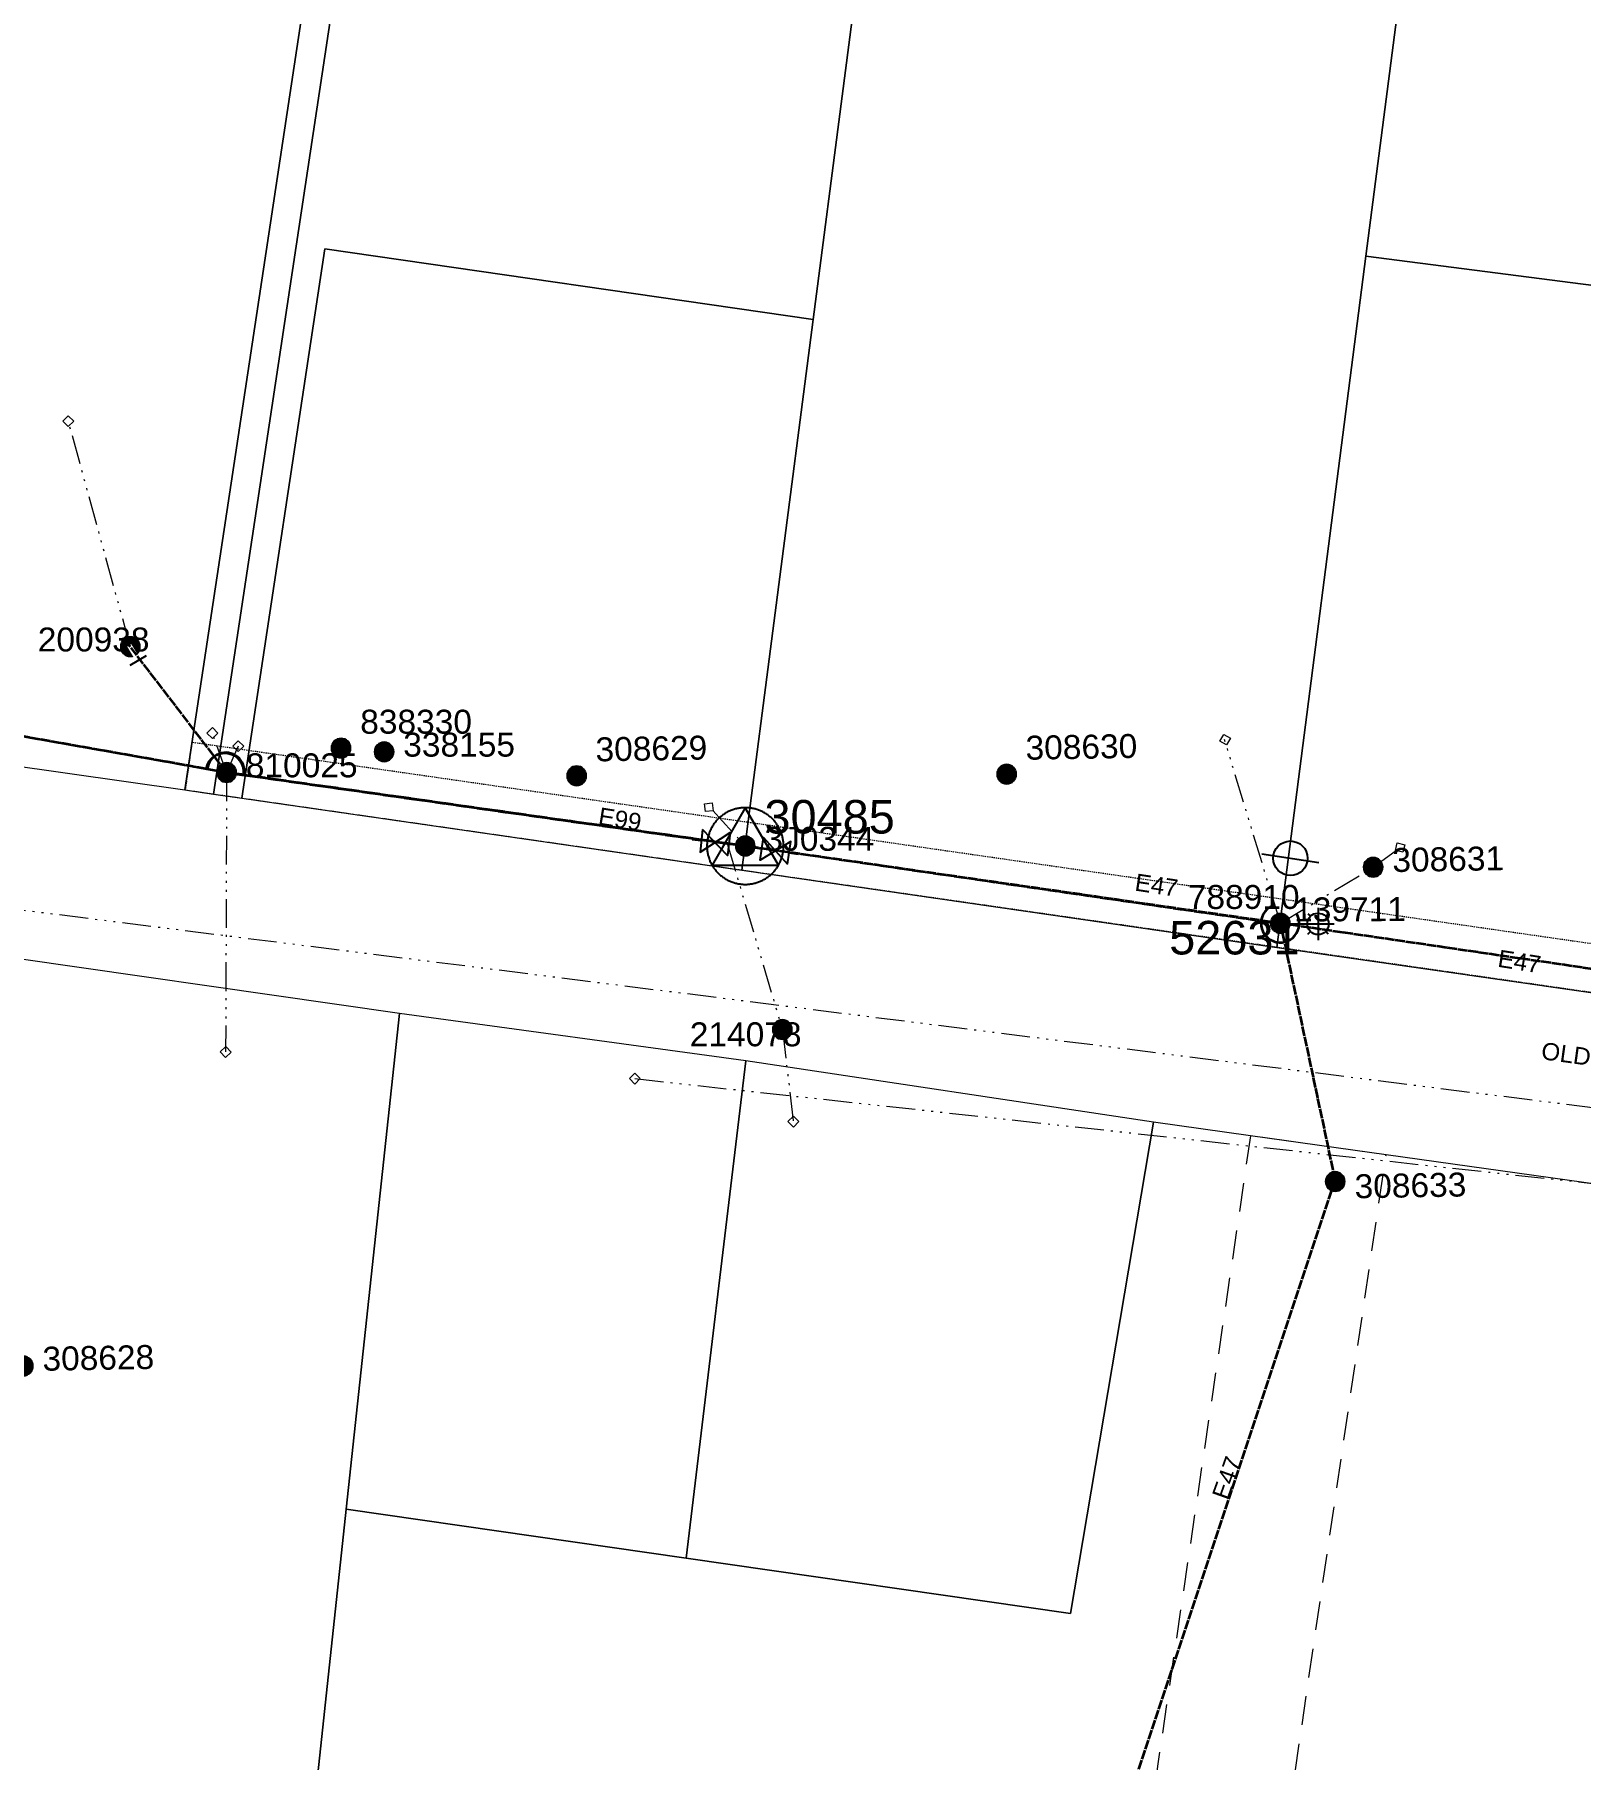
# Model space of a CAD drawing. Header units: metres. Extents: x 244561 to 254068, y 6159332 to 6162744.
# Drawn here: x 251876.1 to 252037.4, y 6162017.4 to 6162197.4 of the extents above; entities that cross this region are included whole.
import ezdxf
from ezdxf.enums import TextEntityAlignment as Align

# ---------------------------------------------------------------- set-up
doc = ezdxf.new("R2010")
doc.units = ezdxf.units.M
for name, pattern in [('Cable Exist OH', [1, 1, 0]), ('Dash', [5, 3, -2]), ('DASHED', [19.05, 12.7, -6.35]), ('HIDDEN2', [0.1875, 0.125, -0.0625]), ('PHANTOMX2', [6.6, 3, -0.75, 0.2, -0.75, 0.2, -0.75, 0.2, -0.75])]:
    doc.linetypes.add(name, pattern=pattern)
doc.layers.get('0').update_dxf_attribs({"color": 6})
for name, color, linetype, lineweight in [('_User_HV_Exist', 1, 'Continuous', 35), ('_User_LV_Exist', 5, 'Continuous', 35), ('Cadastre Developer_SP_NEW', 92, 'Continuous', 15), ('Cadastre Easements_SP_EXT', 58, 'DASHED', 15), ('Cadastre Land Parcels_SP_EXT', 118, 'Continuous', 15), ('Cadastre Other Property_SP_EXT', 138, 'DASHED', 15), ('Cadastre Roads_SP_EXT', 218, 'Continuous', 15), ('Mains_HV_EXT', 13, 'Continuous', 25), ('Mains_LV_EXT', 163, 'Continuous', 25), ('Mains_SL_EXT', 131, 'Continuous', 25), ('Services_SP_EXT', 42, 'PHANTOMX2', 20)]:
    doc.layers.add(name, color=color, linetype=linetype, lineweight=lineweight)
for name, color, linetype in [('Equip_LV_EXT', 7, 'Continuous'), ('Equip_SP_HV_EXT', 7, 'Continuous'), ('Equip_SP_SL_EXT', 7, 'Continuous'), ('Sub_SP_TR_HV_LV_EXT', 7, 'Continuous'), ('SupportsOH_SP_TR_HV_LV_SL_EXT', 7, 'Continuous')]:
    doc.layers.add(name, color=color, linetype=linetype)
doc.styles.add('HVSW_LABEL', font='arial.ttf', dxfattribs={"height": 3.5})
doc.styles.add('iecARIAL', font='arial.ttf', dxfattribs={"height": 2})
doc.styles.add('POLE_LABEL', font='arial.ttf', dxfattribs={"height": 2})
doc.styles.add('SL_LABEL', font='arial.ttf', dxfattribs={"height": 2})
doc.styles.get("Standard").update_dxf_attribs({"font": 'arial.ttf'})

# ---------------------------------------------------------------- blocks, each defined once
blk = doc.blocks.new('SUB_POLE_EXT')
at = {"flags": 128}
for points in [[(-0.05, 4), (-0.15, 4), (-0.25, 3.99), (-0.34, 3.99), (-0.44, 3.98), (-0.54, 3.96), (-0.64, 3.95), (-0.73, 3.93), (-0.83, 3.91), (-0.92, 3.89), (-1.02, 3.87), (-1.11, 3.84), (-1.21, 3.81), (-1.3, 3.78), (-1.39, 3.75), (-1.49, 3.71), (-1.58, 3.68), (-1.67, 3.64), (-1.75, 3.59), (-1.84, 3.55), (-1.93, 3.5), (-2.01, 3.46), (-2.1, 3.41), (-2.18, 3.35), (-2.26, 3.3), (-2.34, 3.24), (-2.42, 3.18), (-2.5, 3.12), (-2.58, 3.06), (-2.65, 3), (-2.72, 2.93), (-2.79, 2.86), (-2.86, 2.79), (-2.93, 2.72), (-3, 2.65), (-3.06, 2.58), (-3.12, 2.5), (-3.18, 2.42), (-3.24, 2.34), (-3.3, 2.26), (-3.35, 2.18), (-3.41, 2.1), (-3.46, 2.01), (-3.5, 1.93), (-3.55, 1.84), (-3.59, 1.75), (-3.64, 1.67), (-3.68, 1.58), (-3.71, 1.49), (-3.75, 1.39), (-3.78, 1.3), (-3.81, 1.21), (-3.84, 1.11), (-3.87, 1.02), (-3.89, 0.92), (-3.91, 0.83), (-3.93, 0.73), (-3.95, 0.64), (-3.96, 0.54), (-3.98, 0.44), (-3.99, 0.34), (-3.99, 0.25), (-4, 0.15), (-4, 0.05), (-4, -0.05), (-4, -0.15), (-3.99, -0.25), (-3.99, -0.34), (-3.98, -0.44), (-3.96, -0.54), (-3.95, -0.64), (-3.93, -0.73), (-3.91, -0.83), (-3.89, -0.92), (-3.87, -1.02), (-3.84, -1.11), (-3.81, -1.21), (-3.78, -1.3), (-3.75, -1.39), (-3.71, -1.49), (-3.68, -1.58), (-3.64, -1.67), (-3.59, -1.75), (-3.55, -1.84), (-3.5, -1.93), (-3.46, -2.01), (-3.41, -2.1), (-3.35, -2.18), (-3.3, -2.26), (-3.24, -2.34), (-3.18, -2.42), (-3.12, -2.5), (-3.06, -2.58), (-3, -2.65), (-2.93, -2.72), (-2.86, -2.79), (-2.79, -2.86), (-2.72, -2.93), (-2.65, -3), (-2.58, -3.06), (-2.5, -3.12), (-2.42, -3.18), (-2.34, -3.24), (-2.26, -3.3), (-2.18, -3.35), (-2.1, -3.41), (-2.01, -3.46), (-1.93, -3.5), (-1.84, -3.55), (-1.75, -3.59), (-1.67, -3.64), (-1.58, -3.68), (-1.49, -3.71), (-1.39, -3.75), (-1.3, -3.78), (-1.21, -3.81), (-1.11, -3.84), (-1.02, -3.87), (-0.92, -3.89), (-0.83, -3.91), (-0.73, -3.93), (-0.64, -3.95), (-0.54, -3.96), (-0.44, -3.98), (-0.34, -3.99), (-0.25, -3.99), (-0.15, -4), (-0.05, -4), (0.05, -4), (0.15, -4), (0.25, -3.99), (0.34, -3.99), (0.44, -3.98), (0.54, -3.96), (0.64, -3.95), (0.73, -3.93), (0.83, -3.91), (0.92, -3.89), (1.02, -3.87), (1.11, -3.84), (1.21, -3.81), (1.3, -3.78), (1.39, -3.75), (1.49, -3.71), (1.58, -3.68), (1.67, -3.64), (1.75, -3.59), (1.84, -3.55), (1.93, -3.5), (2.01, -3.46), (2.1, -3.41), (2.18, -3.35), (2.26, -3.3), (2.34, -3.24), (2.42, -3.18), (2.5, -3.12), (2.58, -3.06), (2.65, -3), (2.72, -2.93), (2.79, -2.86), (2.86, -2.79), (2.93, -2.72), (3, -2.65), (3.06, -2.58), (3.12, -2.5), (3.18, -2.42), (3.24, -2.34), (3.3, -2.26), (3.35, -2.18), (3.41, -2.1), (3.46, -2.01), (3.5, -1.93), (3.55, -1.84), (3.59, -1.75), (3.64, -1.67), (3.68, -1.58), (3.71, -1.49), (3.75, -1.39), (3.78, -1.3), (3.81, -1.21), (3.84, -1.11), (3.87, -1.02), (3.89, -0.92), (3.91, -0.83), (3.93, -0.73), (3.95, -0.64), (3.96, -0.54), (3.98, -0.44), (3.99, -0.34), (3.99, -0.25), (4, -0.15), (4, -0.05), (4, 0.05), (4, 0.15), (3.99, 0.25), (3.99, 0.34), (3.98, 0.44), (3.96, 0.54), (3.95, 0.64), (3.93, 0.73), (3.91, 0.83), (3.89, 0.92), (3.87, 1.02), (3.84, 1.11), (3.81, 1.21), (3.78, 1.3), (3.75, 1.39), (3.71, 1.49), (3.68, 1.58), (3.64, 1.67), (3.59, 1.75), (3.55, 1.84), (3.5, 1.93), (3.46, 2.01), (3.41, 2.1), (3.35, 2.18), (3.3, 2.26), (3.24, 2.34), (3.18, 2.42), (3.12, 2.5), (3.06, 2.58), (3, 2.65), (2.93, 2.72), (2.86, 2.79), (2.79, 2.86), (2.72, 2.93), (2.65, 3), (2.58, 3.06), (2.5, 3.12), (2.42, 3.18), (2.34, 3.24), (2.26, 3.3), (2.18, 3.35), (2.1, 3.41), (2.01, 3.46), (1.93, 3.5), (1.84, 3.55), (1.75, 3.59), (1.67, 3.64), (1.58, 3.68), (1.49, 3.71), (1.39, 3.75), (1.3, 3.78), (1.21, 3.81), (1.11, 3.84), (1.02, 3.87), (0.92, 3.89), (0.83, 3.91), (0.73, 3.93), (0.64, 3.95), (0.54, 3.96), (0.44, 3.98), (0.34, 3.99), (0.25, 3.99), (0.15, 4), (0.05, 4)], [(0, 4), (-3.46, -2), (3.46, -2)]]:
    blk.add_lwpolyline(points, close=True, dxfattribs=at)
at = {"flags": 8}
blk.add_attdef('ASSET_NUM', text='', height=2.5, dxfattribs=at).set_placement((0, 7), align=Align.MIDDLE_CENTER)
for tag, flags, p in [('STREET_CODE', 9, (-1.38, 1.45)), ('NO_PHASES', 9, (-1.38, 1.05)), ('OPERATED_BY', 9, (-1.38, 0.65)), ('MAINTAINED_BY', 9, (-1.38, 0.45)), ('ORIENTATION', 9, (-1.38, 0.25)), ('OWNED_BY', 9, (-1.38, 0.05)), ('CONSTRUCTED_VOLTAGE', 9, (-1.13, 0.75)), ('OPERATING_VOLTAGE', 9, (-1.13, 0.35)), ('STATE', 9, (-1.38, -0.35)), ('USAGE', 9, (-1.38, -0.75)), ('LEGEND', 9, (-1.38, -0.95)), ('SUBURB', 9, (-1.38, -1.15)), ('STREETNAME', 9, (-1.38, -1.35)), ('LOCATION', 9, (-1.38, -1.55)), ('NOTES', 9, (-1.38, -1.75)), ('SECONDARY_VOLTAGE', 9, (-1.13, -0.65)), ('SUBSTATION_TYPE', 9, (-1.13, -1.05)), ('Z', 1, (-1.38, -1.95))]:
    blk.add_attdef(tag, text='', height=0.1, dxfattribs=dict(flags=flags)).set_placement(p, align=Align.MIDDLE_LEFT)
blk = doc.blocks.new('LV_OH_LINKS_DISTFUSE_EXT')
for p, q in [((0, 0), (0.96, 0)), ((3.84, 0), (4.8, 0))]:
    blk.add_line(p, q)
blk.add_lwpolyline([(3.84, -1.2), (3.84, 1.2), (0.96, -1.2), (0.96, 1.2)], close=True)
at = {"flags": 9}
for tag, p in [('ACTUAL_STATUS', (0, 0)), ('CONSTRUCTED_VOLTAGE', (0, -0.2)), ('OPERATING_VOLTAGE', (0, -0.6)), ('ORIENTATION', (0, -0.8)), ('OWNED_BY', (0, -1)), ('STATE', (0, -1.2)), ('SWITCH_TYPE', (0, -1.4)), ('NO_PHASES', (0, -0.4)), ('USAGE', (0, -1.6)), ('NOTES', (0, -1.8))]:
    blk.add_attdef(tag, text='', height=0.2, dxfattribs=at).set_placement(p, align=Align.MIDDLE_LEFT)
at = {"flags": 1}
blk.add_attdef('Z', (0, 0), '', height=0.2, dxfattribs=at)
blk = doc.blocks.new('SL_LANTERN_EXT')
at = {"flags": 9}
for tag, p in [('LRATECODE', (-7.4, 0)), ('LOUTREACHVOCAB', (-7.2, 0)), ('LOUTREACH', (-7, 0)), ('LANTNUMBER', (-6.6, 0)), ('LNEW', (-6.4, 0)), ('LMASTVOCAB', (-6.2, 0)), ('LMAST', (-6, 0)), ('LLAMPVOCAB', (-5.8, 0)), ('LLAMP', (-5.6, 0)), ('LEXIST', (-5.4, 0)), ('LCHARGE3PERCENT', (-5.2, 0)), ('LCHARGE3', (-5, 0)), ('LCHARGE2PERCENT', (-4.8, 0)), ('LCHARGE2', (-4.6, 0)), ('LCHARGE1PERCENT', (-4.4, 0)), ('LCHARGE1', (-4.2, 0)), ('LCATEGORY', (-4, 0)), ('LBRACKETVOCAB', (-3.8, 0)), ('LBRACKET', (-3.6, 0)), ('LKINGHEIGHT', (-3.4, 0)), ('CREPLACE', (-3.2, 0)), ('CREMOVE', (-3, 0)), ('CNUMBER', (-2.8, 0)), ('CNEW', (-2.6, 0)), ('CEXIST', (-2.4, 0)), ('USAGE', (-2.2, 0)), ('STATE', (-2, 0)), ('OWNED_BY', (-1.8, 0)), ('ORIENTATION', (-1.6, 0)), ('OPERATING_VOLTAGE', (-1.4, 0)), ('NO_PHASES', (-1.2, 0)), ('LANTERN_TYPE', (-1, 0)), ('LANTERN_PURPOSE', (-0.8, 0)), ('CONTROL_TYPE', (-0.6, 0)), ('CONSTRUCTED_VOLTAGE', (-0.4, 0))]:
    blk.add_attdef(tag, text='', height=0.001, rotation=270, dxfattribs=at).set_placement(p, align=Align.MIDDLE_LEFT)
at = {"style": 'SL_LABEL', "flags": 9}
blk.add_attdef('STREET_CODE', text='', height=0.001, rotation=270, dxfattribs=at).set_placement((0, 0), align=Align.MIDDLE_LEFT)
at = {"flags": 1}
blk.add_attdef('Z', (0, 0), '', height=0.001, rotation=270, dxfattribs=at)
at = {"width": 0.9}
blk.add_attdef('LNUMBER', text='', height=1, dxfattribs=at).set_placement((7, -1), align=Align.MIDDLE_LEFT)
at = {"flags": 9}
for tag, p in [('LREMOVE', (0, -7.6)), ('LREPLACE', (0, -7.8)), ('LTYPE', (0, -8)), ('LTYPEVOCAB', (0, -8.2)), ('LEGEND', (0, -8.4)), ('SUBURB', (0, -8.6)), ('STREETNAME', (0, -8.8)), ('LOCATION', (0, -9)), ('NOTES', (0, -9.2)), ('MAINTAINED_BY', (0, -9.86))]:
    blk.add_attdef(tag, text='', height=0.001, dxfattribs=at).set_placement(p, align=Align.MIDDLE_LEFT)
blk.add_attdef('OPERATED_BY', (0, -9.61), '', height=0.001, dxfattribs=at)
blk.add_wipeout([(5.69, 0), (5.06, -1.06), (4, -1.69), (2.94, -1.06), (2.31, 0), (2.94, 1.06), (4, 1.69), (5.06, 1.06)])
for p, q in [((0, 0), (4, 0)), ((2.94, 1.06), (3.2, 0.8)), ((4, 1.69), (4, 0)), ((5.06, 1.06), (4.8, 0.8)), ((2.94, -1.06), (3.2, -0.8)), ((4, 0), (5.69, 0)), ((4, 0), (4, -1.69)), ((5.06, -1.06), (4.8, -0.8))]:
    blk.add_line(p, q)
blk.add_circle((4, 0), 1.12)
blk = doc.blocks.new('CCP_EXT')
at = {"flags": 9}
for tag, p in [('STATE', (0, -1.8)), ('LIFE_SUPPORT', (0, -1.6)), ('NOTES', (0, -2))]:
    blk.add_attdef(tag, text='', height=0.2, dxfattribs=at).set_placement(p, align=Align.MIDDLE_LEFT)
blk.add_wipeout([(0, 0.57), (0.57, 0), (0, -0.57), (-0.57, 0)])
blk.add_lwpolyline([(-0.57, 0), (0, 0.57), (0.57, 0), (0, -0.57), (-0.57, 0)])
at = {"flags": 1}
blk.add_attdef('Z', (0, 0), '', height=0.2, dxfattribs=at)
at = {"flags": 9}
for tag, p in [('CCP_TYPE', (0, 0)), ('CONSTRUCTED_VOLTAGE', (0, -0.2)), ('OPERATING_VOLTAGE', (0, -0.6)), ('ORIENTATION', (0, -0.8)), ('OWNED_BY', (0, -1)), ('NO_PHASES', (0, -0.4)), ('USAGE', (0, -1.2)), ('LEGEND', (0, -1.4))]:
    blk.add_attdef(tag, text='', height=0.2, dxfattribs=at).set_placement(p, align=Align.MIDDLE_LEFT)
blk = doc.blocks.new('POLE_EXT')
blk.add_hatch(color=256).paths.add_polyline_path([(-1, 0, 1), (1, 0, 1)])
blk.add_lwpolyline([(-1, 0, 1), (1, 0, 1)], format="xyb", close=True)
at = {"flags": 8}
blk.add_attdef('pNumber', text='', height=2, dxfattribs=at).set_placement((2.5, 2.5), align=Align.MIDDLE_CENTER)
at = {"style": 'POLE_LABEL', "flags": 9}
for tag, p in [('STRUCTURE_PLANT_NUMBER', (1.35, 0.03)), ('STREET_CODE', (1.35, -0.2))]:
    blk.add_attdef(tag, text='', height=0.2, dxfattribs=at).set_placement(p, align=Align.MIDDLE_LEFT)
at = {"flags": 9}
for tag, p in [('OWNED_BY', (1.35, -0.4)), ('SPECIAL_USE', (1.35, -0.8)), ('STATE', (1.35, -1)), ('cLV', (1.35, -1.4)), ('hDepth', (1.35, -1.6)), ('hDia', (1.35, -1.8)), ('PARENT', (1.35, -0.6)), ('USAGE', (1.35, -1.2)), ('cHV', (1.35, -2)), ('cLinedev', (1.35, -3.4)), ('LBRACKET', (1.35, -2.2)), ('LExisting', (1.35, -2.4)), ('LANTNUMBER', (1.35, -2.6)), ('LOther', (1.35, -2.8)), ('LRemove', (1.35, -3)), ('LEGEND', (1.35, -3.2)), ('LOCATION', (1.35, -3.6)), ('pExisting', (1.35, -3.8)), ('pFooting', (1.35, -4.4)), ('pNew', (1.35, -4.6)), ('pRelocate', (1.35, -5)), ('pRemove', (1.35, -5.2)), ('pReplace', (1.35, -5.4)), ('PFNUMBER', (1.35, -4)), ('NEWPFNUMBER', (1.35, -4.2)), ('pStay', (1.35, -5.6)), ('pType', (1.35, -5.8)), ('cspan', (1.35, -6)), ('STREETNAME', (1.35, -6.2)), ('SUBURB', (1.35, -6.4)), ('OPERATED_BY', (1.36, -7.01)), ('NOTES', (1.35, -6.6)), ('MAINTAINED_BY', (1.36, -6.81))]:
    blk.add_attdef(tag, text='', height=0.2, dxfattribs=at).set_placement(p, align=Align.MIDDLE_LEFT)
at = {"flags": 1}
blk.add_attdef('Z', (1.35, -7.33), '', height=0.2, dxfattribs=at)
blk = doc.blocks.new('HV_ABS_CLOSED_EXT')
blk.add_line((-3, 6.87), (3, 6.87))
blk.add_circle((0, 6.87), 1.8)
at = {"style": 'HVSW_LABEL'}
for tag, height, flags, p in [('ASSET_NUM', 3.5, 8, (2, 2)), ('STREET_CODE', 0.2, 9, (0, -0.2))]:
    blk.add_attdef(tag, text='', height=height, dxfattribs=dict(at, flags=flags)).set_placement(p, align=Align.MIDDLE_LEFT)
at = {"flags": 1}
blk.add_attdef('Z', (0, 0), '', height=0.2, dxfattribs=at)
at = {"flags": 9}
for tag, p in [('ACTUAL_STATUS', (0, -0.4)), ('CONSTRUCTED_VOLTAGE', (0, -0.6)), ('OPERATING_VOLTAGE', (0, -1)), ('ORIENTATION', (0, -1.2)), ('OWNED_BY', (0, -1.4)), ('STATE', (0, -1.6)), ('SWITCH_TYPE', (0, -1.8)), ('NO_PHASES', (0, -0.8)), ('STREETNAME', (0, -2.6)), ('SUBURB', (0, -2.8)), ('USAGE', (0, -2)), ('LEGEND', (0, -2.2)), ('LOCATION', (0, -2.4)), ('NOTES', (0, -3))]:
    blk.add_attdef(tag, text='', height=0.2, dxfattribs=at).set_placement(p, align=Align.MIDDLE_LEFT)
blk = doc.blocks.new('End Shackle_EXT')
at = {"flags": 9}
for tag, p in [('USAGE', (0, -1.4)), ('NOTES', (0, -1.6))]:
    blk.add_attdef(tag, text='', height=0.2, dxfattribs=at).set_placement(p, align=Align.MIDDLE_LEFT)
blk.add_wipeout([(0, 0.25), (1.81, 0.25), (1.82, -0.25), (0, -0.25)])
blk.add_line((1.81, -1), (1.81, 1))
at = {"flags": 1}
blk.add_attdef('Z', (0, 0), '', height=0.2, dxfattribs=at)
at = {"flags": 9}
for tag, p in [('CONNECTOR_TYPE', (0, 0)), ('CONSTRUCTED_VOLTAGE', (0, -0.2)), ('OPERATING_VOLTAGE', (0, -0.6)), ('ORIENTATION', (0, -0.8)), ('OWNED_BY', (0, -1)), ('STATE', (0, -1.2)), ('NO_PHASES', (0, -0.4))]:
    blk.add_attdef(tag, text='', height=0.2, dxfattribs=at).set_placement(p, align=Align.MIDDLE_LEFT)

msp = doc.modelspace()

# ---------------------------------------------------------------- linework, layer by layer
at = {"layer": 'Cadastre Developer_SP_NEW', "linetype": 'Continuous'}
msp.add_lwpolyline([(252073.2166, 6162187.4597), (252080.5879, 6162244.58), (252081.7199, 6162253.3506), (252085.5567, 6162283.0845), (252082.1832, 6162283.5223), (252062.2308, 6162286.111), (252042.2776, 6162288.6996), (252030.0049, 6162290.2914), (252014.9974, 6162174.2624), (252070.5895, 6162167.0925), (252073.2166, 6162187.4597)], close=True, dxfattribs=at)
at = {"layer": 'Cadastre Easements_SP_EXT', "linetype": 'Dash'}
msp.add_lwpolyline([(251999.575, 6161961.6747), (252017.1015, 6162080.5102), (252002.9609, 6162082.4918), (251985.45, 6161963.7541), (251979.147, 6161948.8478), (251959.0622, 6161950.0523), (251958.3972, 6161941.5094), (252000.1734, 6161939.006), (252000.7367, 6161946.2308), (251999.575, 6161961.6747)], close=True, dxfattribs=at)
at = {"layer": 'Cadastre Land Parcels_SP_EXT', "linetype": 'Continuous'}
for points in [[(251974.183, 6162297.5335), (251962.4672, 6162299.0537), (251942.514, 6162301.6421), (251922.5615, 6162304.2305), (251919.8878, 6162304.5775), (251912.4291, 6162255.1371), (251891.829, 6162118.5791), (251894.7985, 6162118.1514), (251910.4509, 6162221.9342), (251963.3998, 6162214.3008), (251974.183, 6162297.5335)], [(252014.9974, 6162174.2624), (252030.0049, 6162290.2914), (252022.3253, 6162291.2882), (252002.3729, 6162293.8768), (251982.4197, 6162296.4652), (251974.183, 6162297.5335), (251963.3998, 6162214.3008), (251957.3596, 6162167.677), (251949.9131, 6162110.2022), (252005.6939, 6162102.1502), (252014.9974, 6162174.2624)], [(252073.2166, 6162187.4597), (252080.5879, 6162244.58), (252081.7199, 6162253.3506), (252085.5567, 6162283.0845), (252082.1832, 6162283.5223), (252062.2308, 6162286.111), (252042.2776, 6162288.6996), (252030.0049, 6162290.2914), (252014.9974, 6162174.2624), (252070.5895, 6162167.0925), (252073.2166, 6162187.4597)], [(251912.4291, 6162255.1371), (251869.0106, 6162260.7695), (251865.0281, 6162234.4298), (251848.4444, 6162124.7416), (251891.829, 6162118.5791), (251912.4291, 6162255.1371)], [(251963.3998, 6162214.3008), (251910.4509, 6162221.9342), (251894.7985, 6162118.1514), (251897.768, 6162117.7227), (251906.4088, 6162175.0227), (251957.3596, 6162167.677), (251963.3998, 6162214.3008)], [(251957.3596, 6162167.677), (251906.4088, 6162175.0227), (251897.768, 6162117.7227), (251949.9131, 6162110.2022), (251957.3596, 6162167.677)], [(252070.5895, 6162167.0925), (252014.9974, 6162174.2624), (252005.6939, 6162102.1502), (252061.1833, 6162094.1667), (252070.5895, 6162167.0925)], [(251908.6455, 6162043.5288), (251914.1911, 6162095.2315), (251867.6707, 6162101.9279), (251859.6773, 6162027.3549), (251851.1757, 6161948.0454), (251897.5424, 6161939.9101), (251908.6455, 6162043.5288)], [(251950.3078, 6162090.3133), (251914.1911, 6162095.2315), (251908.6455, 6162043.5288), (251944.089, 6162038.4163), (251950.3078, 6162090.3133)], [(251992.8327, 6162083.9102), (251950.3078, 6162090.3133), (251944.089, 6162038.4163), (251984.2006, 6162032.6311), (251992.8327, 6162083.9102)], [(252161.4269, 6162060.2946), (252017.1014, 6162080.5103), (252002.9608, 6162082.4917), (251992.8327, 6162083.9102), (251984.2006, 6162032.6311), (251944.089, 6162038.4163), (251908.6455, 6162043.5288), (251897.5424, 6161939.9101), (251887.3323, 6161844.6196), (251900.0043, 6161842.9651), (251980.0347, 6161832.5183), (252050.1878, 6161823.3638), (252051.7301, 6161823.1624), (252054.7121, 6161846.014), (252060.9695, 6161845.198), (252064.0435, 6161868.7577), (252052.6181, 6161870.416), (252055.5921, 6161890.901), (252069.9424, 6161888.8187), (252077.7863, 6161881.2645), (252121.9742, 6161881.2664), (252136.4523, 6161879.1655), (252161.4269, 6162060.2946)]]:
    msp.add_lwpolyline(points, close=True, dxfattribs=at)
at = {"layer": 'Mains_HV_EXT', "linetype": 'Continuous'}
msp.add_lwpolyline([(251897.9629, 6162120.139, 0.98971597), (251894.0393, 6162120.7628)], format="xyb", dxfattribs=at)
at = {"layer": 'Mains_LV_EXT', "linetype": 'Continuous'}
for points in [[(251897.992, 6162120.1733, 1.02431209), (251894.1452, 6162120.775)], [(252005.4548, 6162106.564, 2.88524339), (252007.7699, 6162105.684)]]:
    msp.add_lwpolyline(points, format="xyb", dxfattribs=at)

# ---------------------------------------------------------------- block references
at = {"layer": 'Equip_LV_EXT'}
for p, rotation in [((251949.4953, 6162112.8341), 173.6543404190623), ((251951.0371, 6162112.5672), 351.8516503907222)]:
    msp.add_blockref('LV_OH_LINKS_DISTFUSE_EXT', p, dxfattribs=dict(at, rotation=rotation))
at = {"layer": 'Sub_SP_TR_HV_LV_EXT'}
ref = msp.add_blockref('SUB_POLE_EXT', (251950.2647, 6162112.725), dxfattribs=at)
ref.add_attrib('ASSET_NUM', '30485', dxfattribs={"layer": '0', "height": 3.5}).set_placement((251952.2647, 6162112.975), align=Align.BOTTOM_LEFT)
at = {"layer": 'SupportsOH_SP_TR_HV_LV_SL_EXT'}
ref = msp.add_blockref('POLE_EXT', (251886.1279, 6162133.524), dxfattribs=at)
ref.add_attrib('ASSET_NUM', '200938', dxfattribs={"layer": '0', "height": 2.5, "style": 'POLE_LABEL'}).set_placement((251888.1279, 6162134.274), align=Align.MIDDLE_RIGHT)
ref = msp.add_blockref('POLE_EXT', (251908.107, 6162122.945), dxfattribs=at)
ref.add_attrib('ASSET_NUM', '838330', dxfattribs={"layer": '0', "height": 2.5, "style": 'POLE_LABEL'}).set_placement((251910.107, 6162123.695), align=Align.BOTTOM_LEFT)
ref = msp.add_blockref('POLE_EXT', (251912.5945, 6162122.5526), dxfattribs=at)
ref.add_attrib('ASSET_NUM', '338155', dxfattribs={"layer": '0', "height": 2.5, "style": 'POLE_LABEL'}).set_placement((251914.5945, 6162123.3026), align=Align.MIDDLE_LEFT)
ref = msp.add_blockref('POLE_EXT', (251932.6804, 6162120.0503), dxfattribs=at)
ref.add_attrib('ASSET_NUM', '308629', dxfattribs={"layer": '0', "height": 2.5, "rotation": 1, "style": 'POLE_LABEL'}).set_placement((251934.6804, 6162120.8003), align=Align.BOTTOM_LEFT)
ref = msp.add_blockref('POLE_EXT', (251977.5291, 6162120.222), dxfattribs=at)
ref.add_attrib('ASSET_NUM', '308630', dxfattribs={"layer": '0', "height": 2.5, "rotation": 1, "style": 'POLE_LABEL'}).set_placement((251979.5291, 6162120.972), align=Align.BOTTOM_LEFT)
ref = msp.add_blockref('POLE_EXT', (251950.2646, 6162112.725), dxfattribs=at)
ref.add_attrib('ASSET_NUM', '3J0344', dxfattribs={"layer": '0', "height": 2.5, "style": 'POLE_LABEL'}).set_placement((251952.2646, 6162113.475), align=Align.MIDDLE_LEFT)
ref = msp.add_blockref('POLE_EXT', (251954.1318, 6162093.5763), dxfattribs=at)
ref.add_attrib('ASSET_NUM', '214078', dxfattribs={"layer": '0', "height": 2.5, "style": 'POLE_LABEL'}).set_placement((251956.1318, 6162094.3263), align=Align.TOP_RIGHT)
ref = msp.add_blockref('POLE_EXT', (252011.7928, 6162077.7098), dxfattribs=at)
ref.add_attrib('ASSET_NUM', '308633', dxfattribs={"layer": '0', "height": 2.5, "rotation": 1, "style": 'POLE_LABEL'}).set_placement((252013.7928, 6162078.4598), align=Align.TOP_LEFT)
ref = msp.add_blockref('POLE_EXT', (251874.9635, 6162058.4639), dxfattribs=at)
ref.add_attrib('ASSET_NUM', '308628', dxfattribs={"layer": '0', "height": 2.5, "rotation": 1, "style": 'POLE_LABEL'}).set_placement((251876.9635, 6162059.2139), align=Align.MIDDLE_LEFT)

# ---------------------------------------------------------------- texts
at = {"layer": 'Cadastre Roads_SP_EXT'}
msp.add_text('OLD WINGELLO RD', height=1.8, rotation=352.125914, dxfattribs=at).set_placement((252033.1957, 6162090.4979))
at = {"layer": 'Mains_LV_EXT'}
for s, rotation, p in [('E99', 350.884012, (251934.851, 6162114.993)), ('E47', 351.417747, (251990.8115, 6162108.0858)), ('E47', 350.984223, (252028.6581, 6162100.1377)), ('E47', 70.401225, (252000.5957, 6162044.3833))]:
    msp.add_text(s, height=1.8, rotation=rotation, dxfattribs=at).set_placement(p)

# ---------------------------------------------------------------- next in the draw order: block references
at = {"layer": 'Equip_SP_SL_EXT'}
ref = msp.add_blockref('SL_LANTERN_EXT', (252006.006, 6162104.6011), dxfattribs=at)
ref.add_attrib('ASSET_NUM', '139711', dxfattribs={"layer": '0', "height": 2.5, "rotation": 0.200358, "style": 'iecARIAL'}).set_placement((252007.506, 6162106.1011), align=Align.MIDDLE_LEFT)
at = {"layer": 'Services_SP_EXT'}
for p in [(251879.6593, 6162157.0585), (251894.6885, 6162124.5106), (251897.3795, 6162123.1403), (251938.7458, 6162088.4488), (251955.2818, 6162083.9709)]:
    msp.add_blockref('CCP_EXT', p, dxfattribs=at)
for p, rotation in [((252000.3192, 6162123.8236), 105.470593242249), ((251946.4694, 6162116.7688), 321.2531821984078), ((252018.5653, 6162112.5685), 31.2155593615141), ((251896.0681, 6162091.2408), 268.6139619707444)]:
    msp.add_blockref('CCP_EXT', p, dxfattribs=dict(at, rotation=rotation))

# ---------------------------------------------------------------- next in the draw order: linework, layer by layer
at = {"layer": '_User_HV_Exist', "linetype": 'Cable Exist OH'}
for points in [[(251896.295, 6162120.3755), (251896.1751, 6162120.3927), (251846.5644, 6162129.199)], [(251950.2646, 6162112.7251), (251896.1751, 6162120.3927)], [(252006.0732, 6162104.6586), (251950.2647, 6162112.725)], [(252158.9517, 6162076.2272), (252097.1556, 6162091.5386), (252061.5144, 6162096.5312), (252006.0732, 6162104.6586)]]:
    msp.add_lwpolyline(points, dxfattribs=at)
at = {"layer": '_User_HV_Exist', "linetype": 'Continuous'}
msp.add_lwpolyline([(251897.9629, 6162120.139, 0.98971597), (251894.0393, 6162120.7628)], format="xyb", dxfattribs=at)
at = {"layer": '_User_LV_Exist', "linetype": 'Cable Exist OH'}
for points in [[(251896.1751, 6162120.3927), (251846.5644, 6162129.199)], [(251896.1751, 6162120.3927), (251950.2646, 6162112.7251)], [(252006.0732, 6162104.6586), (251950.2647, 6162112.725)], [(252006.0732, 6162104.6586), (252011.768, 6162077.864), (251989.6299, 6162011.4151)], [(252061.5144, 6162096.5312), (252006.0732, 6162104.6586)]]:
    msp.add_lwpolyline(points, dxfattribs=at)
at = {"layer": '_User_LV_Exist', "linetype": 'Continuous'}
for points in [[(251897.992, 6162120.1733, 1.02431209), (251894.1452, 6162120.775)], [(252005.4548, 6162106.564, 2.88524339), (252007.7699, 6162105.684)]]:
    msp.add_lwpolyline(points, format="xyb", dxfattribs=at)
at = {"layer": 'Cadastre Developer_SP_NEW', "linetype": 'Continuous'}
for points in [[(251974.183, 6162297.5335), (251962.4672, 6162299.0537), (251942.514, 6162301.6421), (251922.5615, 6162304.2305), (251919.8878, 6162304.5775), (251912.4291, 6162255.1371), (251891.829, 6162118.5791), (251894.7985, 6162118.1514), (251910.4509, 6162221.9342), (251963.3998, 6162214.3008), (251974.183, 6162297.5335)], [(252014.9974, 6162174.2624), (252030.0049, 6162290.2914), (252022.3253, 6162291.2882), (252002.3729, 6162293.8768), (251982.4197, 6162296.4652), (251974.183, 6162297.5335), (251963.3998, 6162214.3008), (251957.3596, 6162167.677), (251949.9131, 6162110.2022), (252005.6939, 6162102.1502), (252014.9974, 6162174.2624)], [(251963.3998, 6162214.3008), (251910.4509, 6162221.9342), (251894.7985, 6162118.1514), (251897.768, 6162117.7227), (251906.4088, 6162175.0227), (251957.3596, 6162167.677), (251963.3998, 6162214.3008)], [(251957.3596, 6162167.677), (251906.4088, 6162175.0227), (251897.768, 6162117.7227), (251949.9131, 6162110.2022), (251957.3596, 6162167.677)], [(252070.5895, 6162167.0925), (252014.9974, 6162174.2624), (252005.6939, 6162102.1502), (252061.1833, 6162094.1667), (252070.5895, 6162167.0925)], [(251908.6455, 6162043.5288), (251914.1911, 6162095.2315), (251867.6707, 6162101.9279), (251859.6773, 6162027.3549), (251851.1757, 6161948.0454), (251897.5424, 6161939.9101), (251908.6455, 6162043.5288)], [(251950.3078, 6162090.3133), (251914.1911, 6162095.2315), (251908.6455, 6162043.5288), (251944.089, 6162038.4163), (251950.3078, 6162090.3133)], [(251992.8327, 6162083.9102), (251950.3078, 6162090.3133), (251944.089, 6162038.4163), (251984.2006, 6162032.6311), (251992.8327, 6162083.9102)], [(252161.4269, 6162060.2946), (252017.1014, 6162080.5103), (252002.9608, 6162082.4917), (251992.8327, 6162083.9102), (251984.2006, 6162032.6311), (251944.089, 6162038.4163), (251908.6455, 6162043.5288), (251897.5424, 6161939.9101), (251887.3323, 6161844.6196), (251900.0043, 6161842.9651), (251980.0347, 6161832.5183), (252050.1878, 6161823.3638), (252051.7301, 6161823.1624), (252054.7121, 6161846.014), (252060.9695, 6161845.198), (252064.0435, 6161868.7577), (252052.6181, 6161870.416), (252055.5921, 6161890.901), (252069.9424, 6161888.8187), (252077.7863, 6161881.2645), (252121.9742, 6161881.2664), (252136.4523, 6161879.1655), (252161.4269, 6162060.2946)]]:
    msp.add_lwpolyline(points, close=True, dxfattribs=at)
at = {"layer": 'Cadastre Other Property_SP_EXT', "linetype": 'HIDDEN2'}
msp.add_lwpolyline([(251891.8565, 6162118.5776), (252172.0535, 6162078.2477), (252172.7179, 6162083.2062), (251892.5574, 6162123.5336), (251891.8565, 6162118.5776)], close=True, dxfattribs=at)
at = {"layer": 'Mains_HV_EXT', "linetype": 'Cable Exist OH'}
for points in [[(251896.295, 6162120.3755), (251896.1751, 6162120.3927), (251846.5644, 6162129.199)], [(251950.2646, 6162112.7251), (251896.1751, 6162120.3927)], [(252006.0732, 6162104.6586), (251950.2647, 6162112.725)], [(252158.9517, 6162076.2272), (252097.1556, 6162091.5386), (252061.5144, 6162096.5312), (252006.0732, 6162104.6586)]]:
    msp.add_lwpolyline(points, dxfattribs=at)
at = {"layer": 'Mains_LV_EXT', "linetype": 'Cable Exist OH'}
for points in [[(251896.1751, 6162120.3927), (251846.5644, 6162129.199)], [(251896.1751, 6162120.3927), (251950.2646, 6162112.7251)], [(252006.0732, 6162104.6586), (251950.2647, 6162112.725)], [(252006.0732, 6162104.6586), (252011.768, 6162077.864), (251989.6299, 6162011.4151)], [(252061.5144, 6162096.5312), (252006.0732, 6162104.6586)]]:
    msp.add_lwpolyline(points, dxfattribs=at)
at = {"layer": 'Mains_SL_EXT', "linetype": 'Cable Exist OH'}
for points in [[(251846.5644, 6162129.199), (251896.1751, 6162120.3927), (251950.2646, 6162112.7251), (252006.006, 6162104.6011)], [(252006.0732, 6162104.6586), (252061.5144, 6162096.5312), (252097.1557, 6162091.5386), (252158.9517, 6162076.2272), (252197.2895, 6162070.4379), (252241.8244, 6162064.2514)]]:
    msp.add_lwpolyline(points, dxfattribs=at)
at = {"layer": 'Services_SP_EXT'}
for points in [[(251171.5359, 6162194.5706), (252522.6936, 6162024.5174)], [(251886.128, 6162133.524), (251879.6594, 6162157.0585)], [(251896.175, 6162120.3927), (251894.6886, 6162124.5105)], [(251897.3795, 6162123.1402), (251896.1751, 6162120.3927)], [(252006.0732, 6162104.6586), (252000.2569, 6162123.845)], [(251896.1751, 6162120.3927), (251896.0681, 6162091.2407)], [(251946.8843, 6162116.4208), (251950.2647, 6162112.7251)], [(251948.3824, 6162112.9919), (251954.1318, 6162093.5763), (251955.2818, 6162083.9709)], [(252006.0732, 6162104.6586), (252015.751, 6162110.5072), (252018.5653, 6162112.5685)], [(251938.7458, 6162088.4488), (252522.6936, 6162024.5174)]]:
    msp.add_lwpolyline(points, dxfattribs=at)

# ---------------------------------------------------------------- next in the draw order: block references
at = {"layer": 'Equip_SP_HV_EXT'}
ref = msp.add_blockref('HV_ABS_CLOSED_EXT', (252006.0732, 6162104.6586), dxfattribs=dict(at, rotation=351.238406834363))
ref.add_attrib('ASSET_NUM', '52631', dxfattribs={"layer": '0', "height": 3.5, "style": 'HVSW_LABEL'}).set_placement((252008.0732, 6162104.9086), align=Align.TOP_RIGHT)
at = {"layer": 'SupportsOH_SP_TR_HV_LV_SL_EXT'}
ref = msp.add_blockref('POLE_EXT', (251896.1751, 6162120.3927), dxfattribs=at)
ref.add_attrib('ASSET_NUM', '810025', dxfattribs={"layer": '0', "height": 2.5, "style": 'POLE_LABEL'}).set_placement((251898.1751, 6162121.1427), align=Align.MIDDLE_LEFT)
ref = msp.add_blockref('POLE_EXT', (252015.7509, 6162110.5072), dxfattribs=at)
ref.add_attrib('ASSET_NUM', '308631', dxfattribs={"layer": '0', "height": 2.5, "rotation": 1, "style": 'POLE_LABEL'}).set_placement((252017.7509, 6162111.2572), align=Align.MIDDLE_LEFT)
ref = msp.add_blockref('POLE_EXT', (252006.0732, 6162104.6587), dxfattribs=at)
ref.add_attrib('ASSET_NUM', '788910', dxfattribs={"layer": '0', "height": 2.5, "style": 'POLE_LABEL'}).set_placement((252008.0732, 6162105.4087), align=Align.BOTTOM_RIGHT)

# ---------------------------------------------------------------- next in the draw order: block references
at = {"layer": 'Mains_LV_EXT', "rotation": 300.9489987621162}
msp.add_blockref('End Shackle_EXT', (251886.0228, 6162133.6581), dxfattribs=at)

# ---------------------------------------------------------------- next in the draw order: linework, layer by layer
at = {"layer": '_User_LV_Exist', "linetype": 'Cable Exist OH'}
msp.add_lwpolyline([(251896.1751, 6162120.3927), (251886.0228, 6162133.6581)], dxfattribs=at)
at = {"layer": 'Cadastre Developer_SP_NEW', "linetype": 'Continuous'}
msp.add_lwpolyline([(251912.4291, 6162255.1371), (251869.0106, 6162260.7695), (251865.0281, 6162234.4298), (251848.4444, 6162124.7416), (251891.829, 6162118.5791), (251912.4291, 6162255.1371)], close=True, dxfattribs=at)
at = {"layer": 'Mains_LV_EXT', "linetype": 'Cable Exist OH'}
msp.add_lwpolyline([(251896.1751, 6162120.3927), (251886.0228, 6162133.6581)], dxfattribs=at)

doc.saveas('drawing.dxf')
